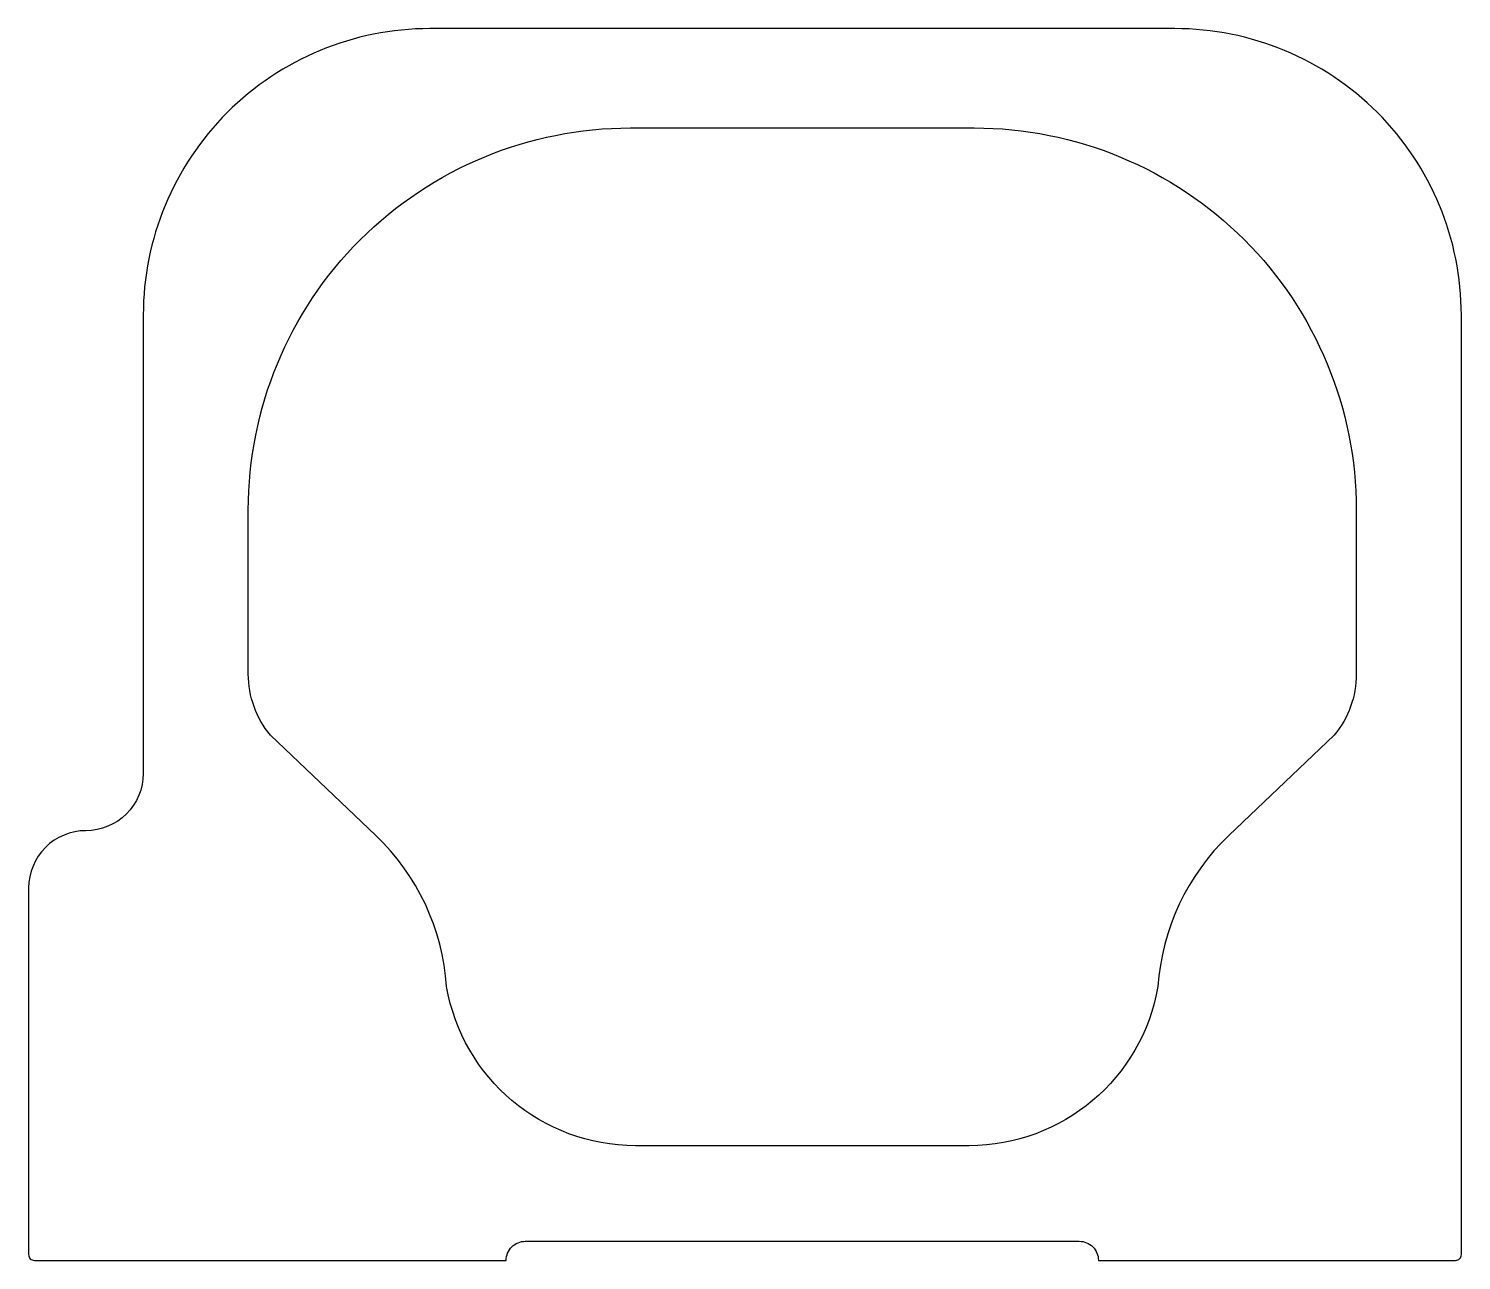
# Model space of a CAD drawing. Extents: x 911.6 to 986.6, y -41.2 to 23.3.
import ezdxf

# ---------------------------------------------------------------- set-up
doc = ezdxf.new("R2010")
doc.units = 0
doc.header["$LTSCALE"] = 15
doc.layers.get('0').update_dxf_attribs({"linetype": 'CONTINUOUS'})

msp = doc.modelspace()

# ---------------------------------------------------------------- linework, layer by layer
at = {"color": 0, "ltscale": 0.05}
msp.add_lwpolyline([(917.575, -15.739, -0.414214), (914.575, -18.739), (914.575, -18.739, 0.414214), (911.575, -21.739), (911.575, -40.939, 0.414214), (911.875, -41.239), (936.575, -41.239), (936.575, -41.239, -0.414214), (937.575, -40.239), (966.575, -40.239, -0.414214), (967.575, -41.239), (967.575, -41.239), (986.275, -41.239, 0.414214), (986.575, -40.939), (986.575, 8.261, 0.414214), (971.575, 23.261), (932.575, 23.261, 0.414214), (917.575, 8.261)], format="xyb", close=True, dxfattribs=at)
at = {"ltscale": 0.05}
msp.add_lwpolyline([(960.811, -35.239), (943.34, -35.239, -0.364611), (933.455, -26.895, 0.187682), (929.749, -18.989), (924.229, -13.734, -0.175034), (923.075, -10.539), (923.075, -1.939, -0.414214), (943.075, 18.061), (961.075, 18.061, -0.414214), (981.075, -1.939), (981.075, -10.539, -0.175034), (979.922, -13.734), (974.402, -18.989, 0.187682), (970.695, -26.895, -0.364611)], format="xyb", close=True, dxfattribs=at)

doc.saveas('drawing.dxf')
